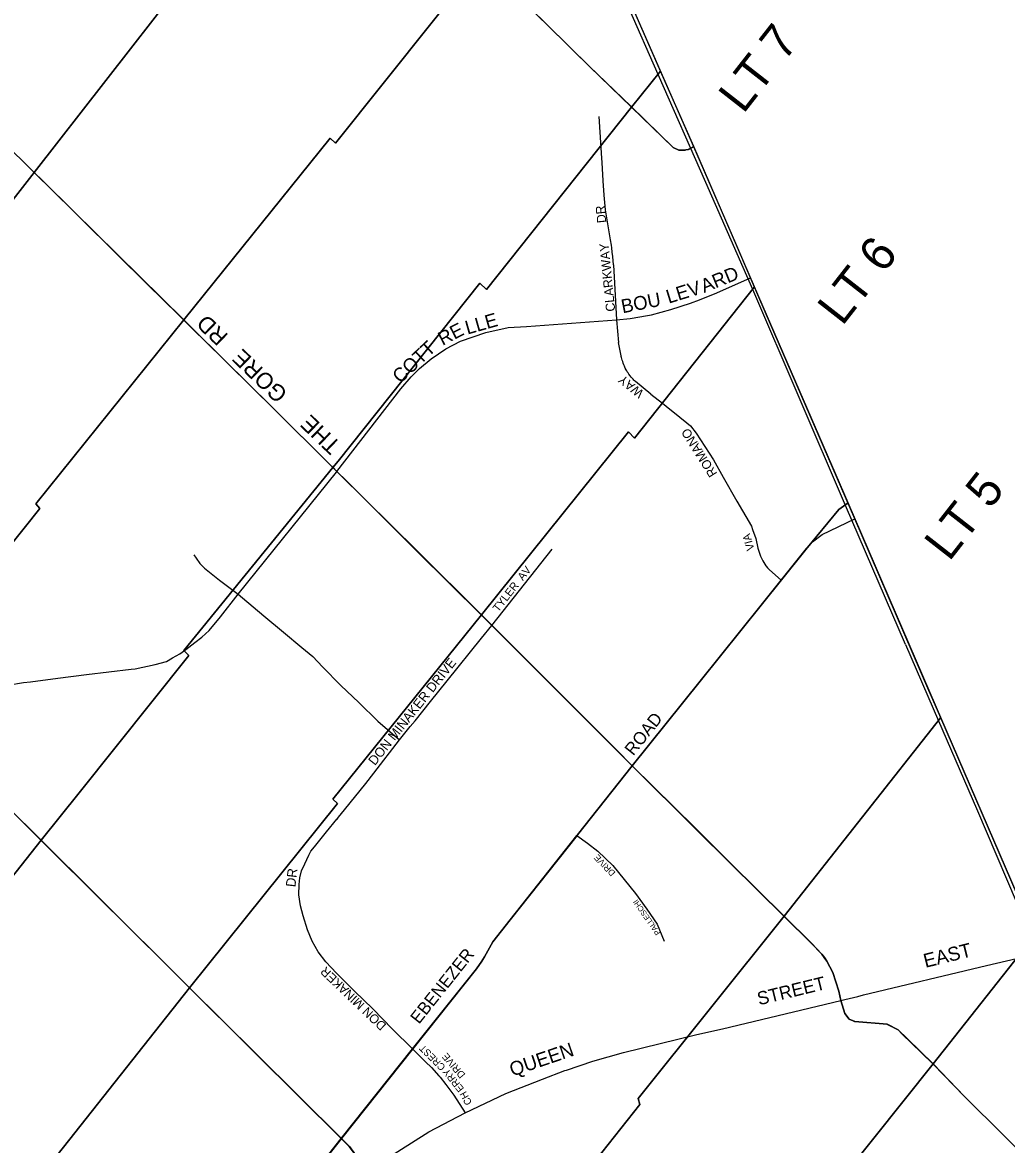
# Model space of a CAD drawing. Extents: x 589463 to 611048, y 4827729 to 4855916.
# Drawn here: x 605813 to 608674, y 4846336 to 4849598 of the extents above; entities that cross this region are included whole.
import ezdxf

# ---------------------------------------------------------------- set-up
doc = ezdxf.new("R2010")
doc.units = 0
for name, color, linetype in [('GIS_LOT_CONCESSION', 7, 'Continuous'), ('GIS_MAJOR_ARTERIAL_STREETS', 7, 'Continuous'), ('GIS_MINOR_ARTERIAL_STREETS', 7, 'Continuous'), ('GIS_MUN_BDRY', 7, 'Continuous'), ('GIS_TX_LOT_CONCESSION', 7, 'Continuous'), ('GIS_TX_MAJOR_ARTERIAL_STREETS', 7, 'Continuous'), ('GIS_TX_MINOR_ARTERIAL_STREETS', 7, 'Continuous')]:
    doc.layers.add(name, color=color, linetype=linetype)

msp = doc.modelspace()

# ---------------------------------------------------------------- linework, layer by layer
at = {"layer": 'GIS_LOT_CONCESSION'}
for points in [[(606263.4, 4850655.1), (606059.3, 4850405.1), (605909.2, 4850221.4), (605853, 4850151.5), (605636.7, 4849886.4), (605402.5, 4849599.3), (605459.7, 4849543.2), (605731.1, 4849276.7), (605754.5, 4849253.9), (605847.3, 4849162.4), (606263.8, 4849697.8), (606277.4, 4849687.9), (606705.3, 4850209.7), (606689.9, 4850224.7), (606659, 4850255.9), (606480.1, 4850436.4), (606476.6, 4850439.9)], [(606705.3, 4850209.7), (606277.4, 4849687.9), (606263.8, 4849697.8), (605847.3, 4849162.4), (605961.8, 4849049.5), (606282.5, 4848733.2), (606708, 4849261.5), (606723.2, 4849247.2), (607147, 4849778.2), (607080.2, 4849843.5), (606903.8, 4850015.8)], [(607147, 4849778.2), (607174.8, 4849751.1), (607240, 4849687.4), (607338.6, 4849591), (607402.5, 4849528.7), (607462, 4849470.6), (607583.9, 4849351.5), (607668.3, 4849456.5), (607579.7, 4849658), (607392, 4850084.9)], [(607583.9, 4849351.5), (607462, 4849470.6), (607402.5, 4849528.7), (607338.6, 4849591), (607240, 4849687.4), (607174.8, 4849751.1), (607147, 4849778.2), (606723.2, 4849247.2), (606708, 4849261.5), (606282.5, 4848733.2), (606305.3, 4848710.7), (606400.1, 4848617.3), (606537.3, 4848482), (606715.7, 4848304.7), (606731, 4848323.1), (607142.9, 4848840), (607162.3, 4848822.3)], [(605847.3, 4849162.4), (605754.5, 4849253.9), (605731.1, 4849276.7), (605459.7, 4849543.2), (605402.5, 4849599.3), (605108.4, 4849223), (604964.1, 4849033.1), (604871.6, 4848899.8), (604569.5, 4848520.9), (605006.6, 4848082.5), (605431.3, 4848612.3), (605424.7, 4848620.1)], [(607583.9, 4849351.5), (607704.7, 4849234.8), (607721.3, 4849227.2), (607739.7, 4849227.4), (607742, 4849227.9), (607749.1, 4849229.3), (607764.7, 4849237.2), (607668.3, 4849456.5)], [(607764.7, 4849237.2), (607749.1, 4849229.3), (607742, 4849227.9), (607739.7, 4849227.4), (607721.3, 4849227.2), (607704.7, 4849234.8), (607583.9, 4849351.5), (607162.3, 4848822.3), (607142.9, 4848840), (606731, 4848323.1), (606715.7, 4848304.7), (606735.3, 4848285.2), (606961.2, 4848060.7), (607147.4, 4847876.1), (607574.6, 4848408), (607592.7, 4848389.5), (607941.1, 4848829.8)], [(606282.5, 4848733.2), (605961.8, 4849049.5), (605847.3, 4849162.4), (605424.7, 4848620.1), (605431.3, 4848612.3), (605006.6, 4848082.5), (605010.1, 4848079.1), (605020.4, 4848068.7), (605437.3, 4847650.9), (605864.2, 4848185.5), (605852.6, 4848198.5)], [(607147.4, 4847876.1), (607178.4, 4847845.3), (607538.7, 4847484.2), (607585.7, 4847437.1), (607783.4, 4847683.5), (608019.2, 4847977.4), (608090.1, 4848065.7), (608186.1, 4848182.2), (608213, 4848201.7), (607941.1, 4848829.8), (607592.7, 4848389.5), (607574.6, 4848408)], [(606282.5, 4848733.2), (605852.6, 4848198.5), (605864.2, 4848185.5), (605437.3, 4847650.9), (605568.7, 4847519.1), (605769.4, 4847318.6), (605867.7, 4847220.5), (605978.2, 4847358.3), (606296.7, 4847757.9), (606282.2, 4847772.5), (606715.7, 4848304.7), (606537.3, 4848482), (606400.1, 4848617.3), (606305.3, 4848710.7)], [(607147.4, 4847876.1), (606961.2, 4848060.7), (606735.3, 4848285.2), (606715.7, 4848304.7), (606282.2, 4847772.5), (606296.7, 4847757.9), (605978.2, 4847358.3), (605867.7, 4847220.5), (606026.6, 4847062.6), (606299.4, 4846791.7), (606728.8, 4847327.5), (606715.7, 4847340.4)], [(607585.7, 4847437.1), (607769.2, 4847255.4), (607872.1, 4847153.5), (608026.9, 4847000.3), (608482.9, 4847577.1), (608470, 4847606.9), (608213, 4848201.7), (608186.1, 4848182.2), (608090.1, 4848065.7), (608019.2, 4847977.4), (607783.4, 4847683.5)], [(607585.7, 4847437.1), (607538.7, 4847484.2), (607178.4, 4847845.3), (607147.4, 4847876.1), (606715.7, 4847340.4), (606728.8, 4847327.5), (606299.4, 4846791.7), (606492.5, 4846599.8), (606740.4, 4846353.7), (606947.7, 4846614.2), (607133.6, 4846846.8), (607149, 4846869.6), (607151.7, 4846874.3), (607156.3, 4846882.2), (607180.7, 4846925.2), (607231.2, 4846989.2), (607425.5, 4847234.9), (607426.9, 4847236.6)], [(605867.7, 4847220.5), (605769.4, 4847318.6), (605568.7, 4847519.1), (605437.3, 4847650.9), (605013.4, 4847124.3), (605025.1, 4847112.5), (604603, 4846593.3), (604611.4, 4846584.7), (604673.8, 4846523.2), (604926.3, 4846274.4), (605034.2, 4846166.5)], [(608026.9, 4847000.3), (608106.7, 4846921.3), (608136.7, 4846890), (608144.2, 4846879.5), (608151.7, 4846869), (608169, 4846836.7), (608186.3, 4846782), (608192.4, 4846755), (608203.8, 4846717.3), (608216.6, 4846700.9), (608233, 4846693.3), (608327.1, 4846685.6), (608358.8, 4846669.2), (608385.8, 4846643.2), (608460.7, 4846570.3), (608756.2, 4846944.8), (608705, 4847063.6), (608482.9, 4847577.1)], [(608026.9, 4847000.3), (607872.1, 4847153.5), (607769.2, 4847255.4), (607585.7, 4847437.1), (607426.9, 4847236.6), (607425.5, 4847234.9), (607231.2, 4846989.2), (607180.7, 4846925.2), (607156.3, 4846882.2), (607151.7, 4846874.3), (607149, 4846869.6), (607133.6, 4846846.8), (606947.7, 4846614.2), (606740.4, 4846353.7), (606763.7, 4846330.1), (606789.3, 4846295.4), (607092.4, 4846009.6), (607184.4, 4845917.4), (607608.3, 4846452.1), (607602.7, 4846469.8)], [(606299.4, 4846791.7), (606026.6, 4847062.6), (605867.7, 4847220.5), (605034.2, 4846166.5), (605271.5, 4845929.3), (605274.5, 4845926.2), (605290.7, 4845909.8), (605462.8, 4845735.7)], [(608460.7, 4846570.3), (608551.8, 4846476.2), (608780.5, 4846248.8), (608891.8, 4846141.5), (609036.7, 4846322.9), (609006, 4846393), (608846.1, 4846742.1), (608777.7, 4846894.9), (608756.2, 4846944.8)], [(606740.4, 4846353.7), (606492.5, 4846599.8), (606299.4, 4846791.7), (605462.8, 4845735.7), (605634.9, 4845561.6), (605610, 4845490.1), (605703.8, 4845454.5), (605776.5, 4845416.7), (605815.8, 4845385.7), (605907.7, 4845294.7), (606529.6, 4846085.7)], [(608891.8, 4846141.5), (608780.5, 4846248.8), (608551.8, 4846476.2), (608460.7, 4846570.3), (608031.1, 4846032.4), (608039.1, 4846022.4), (607613.3, 4845489.1), (607963.6, 4845141.4), (608043.1, 4845062.4), (608473.5, 4845600.6), (608466.3, 4845608.3)], [(607184.4, 4845917.4), (607092.4, 4846009.6), (606789.3, 4846295.4), (606763.7, 4846330.1), (606740.4, 4846353.7), (606529.6, 4846085.7), (605907.7, 4845294.7), (606118, 4845085.1), (606321.4, 4844882.6), (606343.9, 4844859.7), (606764.8, 4845387.8), (606757.6, 4845393.5), (607176.8, 4845907.9)]]:
    msp.add_lwpolyline(points, close=True, dxfattribs=at)
msp.add_lwpolyline([(608031.1, 4846032.4), (608460.7, 4846570.3), (608385.8, 4846643.2), (608358.8, 4846669.2), (608327.1, 4846685.6), (608233, 4846693.3), (608216.6, 4846700.9), (608203.8, 4846717.3), (608192.4, 4846755), (608186.3, 4846782), (608169, 4846836.7), (608151.7, 4846869), (608144.2, 4846879.5), (608136.7, 4846890), (608106.7, 4846921.3), (608026.9, 4847000.3), (607602.7, 4846469.8), (607608.3, 4846452.1), (607184.4, 4845917.4)], dxfattribs=at)
at = {"layer": 'GIS_MAJOR_ARTERIAL_STREETS'}
for points in [[(607338.3, 4849590.9), (607242.2, 4849685.9)], [(607764.4, 4849237.1), (607579.4, 4849657.8)], [(607400.4, 4849530.5), (607338.3, 4849590.9)], [(607413.3, 4849518), (607400.4, 4849530.5)], [(607764.4, 4849237.1), (607748.8, 4849229.1), (607738.3, 4849227), (607721, 4849227), (607704.4, 4849234.7), (607581.3, 4849354.4), (607461.6, 4849470), (607413.3, 4849518)], [(605961.5, 4849049.3), (605872.3, 4849137.3), (605847.2, 4849162.1), (605754.2, 4849253.8)], [(607929.4, 4848856), (607886.4, 4848955.3), (607764.4, 4849237.1)], [(606206.6, 4848807.6), (606191.9, 4848822.1), (606072.4, 4848939.9), (605995.4, 4849015.9), (605961.5, 4849049.3)], [(607540.3, 4848733.4), (607580.2, 4848737.2), (607630.5, 4848746.1), (607641.9, 4848748.1), (607669.8, 4848756), (607697.7, 4848764), (607755.1, 4848782.4), (607781.3, 4848791.8), (607831.6, 4848812), (607929.4, 4848856)], [(608232.8, 4848154.9), (607972.2, 4848757.1), (607929.4, 4848856)], [(606399.7, 4848617.1), (606396.5, 4848620.3), (606305, 4848710.5), (606283.3, 4848731.9), (606206.6, 4848807.6)], [(606913.4, 4848532.7), (606942.8, 4848568.3), (606967.2, 4848592.2), (607001.8, 4848620.5), (607043.6, 4848649.7), (607086.8, 4848671.3), (607160.2, 4848696.5), (607224.7, 4848711.4), (607278.4, 4848714.2), (607540.3, 4848733.4)], [(606726.9, 4848292.5), (606715.1, 4848304.9), (606712.6, 4848307.3), (606537, 4848481.8), (606490, 4848528.1), (606399.7, 4848617.1)], [(606726.9, 4848292.5), (606913.4, 4848532.7)], [(606440.1, 4847936.2), (606725.8, 4848291.1), (606726.9, 4848292.5)], [(606960.9, 4848060.6), (606880.6, 4848140.4), (606756, 4848264.2), (606726.9, 4848292.5)], [(608459.5, 4847629.7), (608448.1, 4847656), (608232.8, 4848154.9)], [(607178.1, 4847845.2), (607148, 4847875.1), (606960.9, 4848060.6)], [(606232.1, 4847740.2), (606249.6, 4847750.9), (606270.5, 4847762.5), (606288, 4847775), (606314.9, 4847795.7), (606335.1, 4847810.8), (606356.1, 4847830.1), (606388.9, 4847869.9), (606440.1, 4847936.2)], [(607585.4, 4847436.9), (607538.4, 4847484.1), (607178.1, 4847845.2)], [(606129, 4847717.8), (606141.5, 4847719.3), (606199.5, 4847731.7), (606232.1, 4847740.2)], [(605816.8, 4847679.6), (605836.7, 4847680.8), (605916.3, 4847692.4), (606000, 4847702.6), (606129, 4847717.8)], [(605568.4, 4847518.9), (605569.2, 4847519.8), (605610.9, 4847559.4), (605647, 4847591.7), (605675.3, 4847618.2), (605696.4, 4847633.3), (605722.2, 4847650.3), (605741.7, 4847660.6), (605770.8, 4847671.2), (605816.8, 4847679.6)], [(608704.7, 4847063.4), (608482.6, 4847576.9), (608459.5, 4847629.7)], [(607771.2, 4847252), (607585.4, 4847436.9)], [(606026.3, 4847062.5), (605895.3, 4847192.5), (605866.8, 4847220.8), (605769.1, 4847318.4)], [(607871.8, 4847153.4), (607771.2, 4847252)], [(608192, 4846754.9), (608186, 4846781.9), (608168.7, 4846836.5), (608151.4, 4846868.9), (608143.9, 4846879.4), (608136.4, 4846889.9), (608106.3, 4846921.2), (607871.8, 4847153.4)], [(606492.2, 4846599.7), (606281.5, 4846809), (606081.8, 4847007.3), (606072.6, 4847016.4), (606051.7, 4847037.3), (606043.9, 4847044.9), (606040.7, 4847048.1), (606026.3, 4847062.5)], [(608615.9, 4846856.2), (608777.4, 4846894.7)], [(608192, 4846754.9), (608203.7, 4846757.7), (608241.1, 4846766.8), (608258.4, 4846771), (608615.9, 4846856.2)], [(607773.7, 4846655.6), (607848.4, 4846672.9), (608192, 4846754.9)], [(608370.7, 4846657.3), (608358.5, 4846669.1), (608326.7, 4846685.5), (608232.7, 4846693.1), (608216.2, 4846700.8), (608203.4, 4846717.2), (608192, 4846754.9)], [(607100.4, 4846427.8), (607218.7, 4846484.9), (607324.7, 4846525.9), (607390.1, 4846551.1), (607394.4, 4846552.6), (607471.4, 4846578.5), (607560, 4846603.2), (607773.7, 4846655.6)], [(608551.5, 4846476.1), (608460.4, 4846570.1), (608426, 4846603.6), (608370.7, 4846657.3)], [(606740, 4846353.5), (606492.2, 4846599.7)], [(608780.2, 4846248.7), (608551.5, 4846476.1)], [(606994.8, 4846372.6), (607100.4, 4846427.8)], [(606814.6, 4846258.8), (606814.7, 4846258.8), (606994.8, 4846372.6)], [(606789, 4846295.3), (606763.4, 4846329.9), (606740, 4846353.5)]]:
    msp.add_lwpolyline(points, dxfattribs=at)
at = {"layer": 'GIS_MINOR_ARTERIAL_STREETS'}
for points in [[(607497.1, 4849204), (607489.8, 4849324.5)], [(607497.1, 4849204), (607489.8, 4849324.5)], [(607504.4, 4849095.7), (607500.9, 4849137.5), (607498.7, 4849190.7), (607497.1, 4849204)], [(607504.4, 4849095.7), (607500.9, 4849137.5), (607498.7, 4849190.7), (607497.1, 4849204)], [(607522.6, 4848966.4), (607507.8, 4849053.8), (607504.4, 4849095.7)], [(607522.6, 4848966.4), (607507.8, 4849053.8), (607504.4, 4849095.7)], [(607530.9, 4848893.2), (607528.9, 4848917.5), (607527.9, 4848930.5), (607526.7, 4848943.4), (607525.9, 4848950.7), (607522.6, 4848966.4)], [(607530.9, 4848893.2), (607528.9, 4848917.5), (607527.9, 4848930.5), (607526.7, 4848943.4), (607525.9, 4848950.7), (607522.6, 4848966.4)], [(607530.9, 4848893.2), (607540.3, 4848733.4)], [(607530.9, 4848893.2), (607540.3, 4848733.4)], [(607540.3, 4848733.4), (607545.6, 4848667.3)], [(607540.3, 4848733.4), (607545.6, 4848667.3)], [(607639.5, 4848517.2), (607595.3, 4848554.2), (607592.6, 4848556.6), (607590.4, 4848558.7), (607588.4, 4848560.7), (607585.2, 4848564.2), (607582.8, 4848566.9), (607579.4, 4848571.2), (607576.1, 4848575.6), (607573.5, 4848579.3), (607571.4, 4848582.6), (607569.6, 4848585.6), (607568.2, 4848588.2), (607565.7, 4848592.8), (607564.1, 4848596.4), (607562.9, 4848599.1), (607561.3, 4848603.2), (607559.8, 4848607.4), (607558, 4848612.8), (607556.7, 4848616.8), (607555.8, 4848619.9), (607554.6, 4848624.5), (607554, 4848626.8), (607553.5, 4848629.1), (607545.6, 4848667.3)], [(607639.5, 4848517.2), (607595.3, 4848554.2), (607592.6, 4848556.6), (607590.4, 4848558.7), (607588.4, 4848560.7), (607585.2, 4848564.2), (607582.8, 4848566.9), (607579.4, 4848571.2), (607576.1, 4848575.6), (607573.5, 4848579.3), (607571.4, 4848582.6), (607569.6, 4848585.6), (607568.2, 4848588.2), (607565.7, 4848592.8), (607564.1, 4848596.4), (607562.9, 4848599.1), (607561.3, 4848603.2), (607559.8, 4848607.4), (607558, 4848612.8), (607556.7, 4848616.8), (607555.8, 4848619.9), (607554.6, 4848624.5), (607554, 4848626.8), (607553.5, 4848629.1), (607545.6, 4848667.3)], [(607639.5, 4848517.2), (607673.3, 4848491.2), (607695.2, 4848474.3), (607703.9, 4848467.6)], [(607639.5, 4848517.2), (607673.3, 4848491.2), (607695.2, 4848474.3), (607703.9, 4848467.6)], [(607703.9, 4848467.6), (607744.8, 4848434.4), (607754.8, 4848425.8), (607771.4, 4848404.4), (607822.4, 4848327.1), (607849.7, 4848276.4)], [(607703.9, 4848467.6), (607744.8, 4848434.4), (607754.8, 4848425.8), (607771.4, 4848404.4), (607822.4, 4848327.1), (607849.7, 4848276.4)], [(607849.7, 4848276.4), (607890.1, 4848206.7)], [(607849.7, 4848276.4), (607890.1, 4848206.7)], [(607890.1, 4848206.7), (607932.1, 4848133.7)], [(607890.1, 4848206.7), (607932.1, 4848133.7)], [(608018.9, 4847977.2), (608092.2, 4848068.6), (608109.8, 4848088.5), (608137.8, 4848109.2), (608232.8, 4848154.9)], [(608018.9, 4847977.2), (608092.2, 4848068.6), (608109.8, 4848088.5), (608137.8, 4848109.2), (608232.8, 4848154.9)], [(607932.1, 4848133.7), (607935.4, 4848124.5), (607944.7, 4848098), (607950.4, 4848070.2), (607958.4, 4848046.8), (607965.2, 4848032.7), (607973.8, 4848018.4), (607974.7, 4848017.3)], [(607932.1, 4848133.7), (607935.4, 4848124.5), (607944.7, 4848098), (607950.4, 4848070.2), (607958.4, 4848046.8), (607965.2, 4848032.7), (607973.8, 4848018.4), (607974.7, 4848017.3)], [(607178.1, 4847845.2), (607353.4, 4848066.6)], [(607178.1, 4847845.2), (607353.4, 4848066.6)], [(606311.6, 4848050.8), (606318.1, 4848040.7), (606329.3, 4848025.4), (606342.4, 4848011.9), (606385.7, 4847977.2)], [(606311.6, 4848050.8), (606318.1, 4848040.7), (606329.3, 4848025.4), (606342.4, 4848011.9), (606385.7, 4847977.2)], [(607974.7, 4848017.3), (607979.1, 4848012.6), (607984.4, 4848006.7), (608018.9, 4847977.2)], [(607974.7, 4848017.3), (607979.1, 4848012.6), (607984.4, 4848006.7), (608018.9, 4847977.2)], [(606385.7, 4847977.2), (606440.1, 4847936.2)], [(606385.7, 4847977.2), (606440.1, 4847936.2)], [(607783.1, 4847683.4), (607842, 4847756.8), (607870.4, 4847792.2), (607983.8, 4847933.5), (608018.9, 4847977.2)], [(607783.1, 4847683.4), (607842, 4847756.8), (607870.4, 4847792.2), (607983.8, 4847933.5), (608018.9, 4847977.2)], [(606440.1, 4847936.2), (606452.7, 4847925.7), (606515, 4847873.6)], [(606440.1, 4847936.2), (606452.7, 4847925.7), (606515, 4847873.6)], [(606515, 4847873.6), (606572.1, 4847825.2)], [(606515, 4847873.6), (606572.1, 4847825.2)], [(606572.1, 4847825.2), (606625.6, 4847781.2)], [(606572.1, 4847825.2), (606625.6, 4847781.2)], [(607148, 4847807.9), (607178.1, 4847845.2)], [(607148, 4847807.9), (607178.1, 4847845.2)], [(607047.9, 4847683.9), (607148, 4847807.9)], [(607047.9, 4847683.9), (607148, 4847807.9)], [(606625.6, 4847781.2), (606657.2, 4847755.1), (606685.8, 4847725.2)], [(606625.6, 4847781.2), (606657.2, 4847755.1), (606685.8, 4847725.2)], [(606685.8, 4847725.2), (606738.7, 4847670.4)], [(606685.8, 4847725.2), (606738.7, 4847670.4)], [(606738.7, 4847670.4), (606790.9, 4847620.8)], [(606738.7, 4847670.4), (606790.9, 4847620.8)], [(606999.6, 4847624.1), (607047.9, 4847683.9)], [(606999.6, 4847624.1), (607047.9, 4847683.9)], [(607585.4, 4847436.9), (607783.1, 4847683.4)], [(607585.4, 4847436.9), (607783.1, 4847683.4)], [(606790.9, 4847620.8), (606846, 4847567.3)], [(606790.9, 4847620.8), (606846, 4847567.3)], [(606909.3, 4847512.3), (606940.8, 4847551.3), (606954.4, 4847568.2), (606999.6, 4847624.1)], [(606909.3, 4847512.3), (606940.8, 4847551.3), (606954.4, 4847568.2), (606999.6, 4847624.1)], [(606846, 4847567.3), (606909.3, 4847512.3)], [(606846, 4847567.3), (606909.3, 4847512.3)], [(606811.4, 4847385.3), (606834.7, 4847415.5), (606909.3, 4847512.3)], [(606811.4, 4847385.3), (606834.7, 4847415.5), (606909.3, 4847512.3)], [(607425.2, 4847234.7), (607426.6, 4847236.5), (607585.4, 4847436.9)], [(607425.2, 4847234.7), (607426.6, 4847236.5), (607585.4, 4847436.9)], [(606727.7, 4847282.1), (606732.4, 4847287.9), (606749.5, 4847309), (606811.4, 4847385.3)], [(606727.7, 4847282.1), (606732.4, 4847287.9), (606749.5, 4847309), (606811.4, 4847385.3)], [(606697.6, 4847244.8), (606727.4, 4847281.7), (606727.7, 4847282.1)], [(606697.6, 4847244.8), (606727.4, 4847281.7), (606727.7, 4847282.1)], [(606616.6, 4847061.9), (606617.5, 4847092.1), (606619.6, 4847111.6), (606624.9, 4847131.6), (606633.9, 4847152.5), (606646, 4847177.4), (606652, 4847188.8), (606662.7, 4847201.9), (606697.6, 4847244.8)], [(606616.6, 4847061.9), (606617.5, 4847092.1), (606619.6, 4847111.6), (606624.9, 4847131.6), (606633.9, 4847152.5), (606646, 4847177.4), (606652, 4847188.8), (606662.7, 4847201.9), (606697.6, 4847244.8)], [(607180.4, 4846925.1), (607230.9, 4846989), (607425.2, 4847234.7)], [(607180.4, 4846925.1), (607230.9, 4846989), (607425.2, 4847234.7)], [(607425.2, 4847234.7), (607456.1, 4847212.2), (607485.9, 4847188.5), (607528.9, 4847146.9), (607595, 4847065.6)], [(607425.2, 4847234.7), (607456.1, 4847212.2), (607485.9, 4847188.5), (607528.9, 4847146.9), (607595, 4847065.6)], [(606725.9, 4846834.1), (606695, 4846867.1), (606672.7, 4846896.5), (606655.1, 4846927.2), (606641.8, 4846960.2), (606629.4, 4847000.8), (606621.6, 4847030.2), (606616.6, 4847061.9)], [(606725.9, 4846834.1), (606695, 4846867.1), (606672.7, 4846896.5), (606655.1, 4846927.2), (606641.8, 4846960.2), (606629.4, 4847000.8), (606621.6, 4847030.2), (606616.6, 4847061.9)], [(607595, 4847065.6), (607627.8, 4847020.2), (607657.8, 4846976.3), (607678.6, 4846927.6)], [(607595, 4847065.6), (607627.8, 4847020.2), (607657.8, 4846976.3), (607678.6, 4846927.6)], [(606947.4, 4846614), (607133.2, 4846846.7), (607148.7, 4846869.5), (607151.4, 4846874.1), (607155.9, 4846882), (607180.4, 4846925.1)], [(606947.4, 4846614), (607133.2, 4846846.7), (607148.7, 4846869.5), (607151.4, 4846874.1), (607155.9, 4846882), (607180.4, 4846925.1)], [(606778.7, 4846781.6), (606725.9, 4846834.1)], [(606778.7, 4846781.6), (606725.9, 4846834.1)], [(606831.9, 4846730.7), (606778.7, 4846781.6)], [(606831.9, 4846730.7), (606778.7, 4846781.6)], [(606889, 4846671.3), (606831.9, 4846730.7)], [(606889, 4846671.3), (606831.9, 4846730.7)], [(606947.4, 4846614), (606889, 4846671.3)], [(606947.4, 4846614), (606889, 4846671.3)], [(606740, 4846353.5), (606947.4, 4846614)], [(606740, 4846353.5), (606947.4, 4846614)], [(606947.4, 4846614), (606966.8, 4846595.4), (606985.1, 4846576.8), (607001.9, 4846559.8), (607023.5, 4846536.1)], [(606947.4, 4846614), (606966.8, 4846595.4), (606985.1, 4846576.8), (607001.9, 4846559.8), (607023.5, 4846536.1)], [(607023.5, 4846536.1), (607027.3, 4846532.3), (607044, 4846511), (607058.7, 4846491.6), (607066.9, 4846479.8), (607100.4, 4846427.8)], [(607023.5, 4846536.1), (607027.3, 4846532.3), (607044, 4846511), (607058.7, 4846491.6), (607066.9, 4846479.8), (607100.4, 4846427.8)], [(606529.3, 4846085.6), (606536.8, 4846095.1), (606740, 4846353.5)], [(606529.3, 4846085.6), (606536.8, 4846095.1), (606740, 4846353.5)]]:
    msp.add_lwpolyline(points, dxfattribs=at)
at = {"layer": 'GIS_MUN_BDRY'}
for p, q in [((607661.2, 4849446.8), (607574.9, 4849642.7)), ((607799.4, 4849132.9), (607661.2, 4849446.8)), ((607935.9, 4848822.1), (607799.4, 4849132.9)), ((608206, 4848194.1), (607935.9, 4848822.1)), ((608380.1, 4847789.6), (608206, 4848194.1)), ((608380.1, 4847789.6), (608475.5, 4847567.8)), ((608475.5, 4847567.8), (608586, 4847312.6)), ((608586, 4847312.6), (608732.8, 4846969.8))]:
    msp.add_line(p, q, dxfattribs=at)

# ---------------------------------------------------------------- texts
at = {"layer": 'GIS_TX_LOT_CONCESSION'}
for s, p in [('LT 7', (607908.6, 4849330.1)), ('LT 6', (608196.3, 4848713.4)), ('LT 5', (608506.9, 4848028.7))]:
    msp.add_text(s, height=100, rotation=52, dxfattribs=at).set_placement(p)
at = {"layer": 'GIS_TX_MAJOR_ARTERIAL_STREETS'}
for s, height, rotation, p in [('ARD', 40, 22.2607, (607794.8, 4848811.3)), ('LEV', 40, 17.0776, (607691.6, 4848780.5)), ('BOU', 40, 11.0742, (607557.8, 4848752.5)), ('THE     GORE   RD', 47.498, 136.0324, (606742, 4848372.8)), ('LLE', 40, 15.7985, (607106.6, 4848690.6)), ('RE', 40, 27.4593, (607034.4, 4848657.7)), ('COTT', 40, 43.308, (606911.7, 4848547)), (' EAST', 40.5, 13.9535, (608423.3, 4846845.9)), ('STREET', 38.27, 13.632, (607954.2, 4846740.7)), ('QUEEN ', 40.5, 18.7615, (607237.3, 4846533.5))]:
    msp.add_text(s, height=height, rotation=rotation, dxfattribs=at).set_placement(p)
at = {"layer": 'GIS_TX_MINOR_ARTERIAL_STREETS'}
for s, height, rotation, p in [('CLARKWAY      DR', 26.571, 95.7616, (607536.5, 4848759)), ('WAY', 26.44, 140.7302, (607621.6, 4848524.3)), ('ROMANO', 26.44, 122.224, (607833.9, 4848286.9)), ('VIA', 22.99, 105.6119, (607941.1, 4848066.3)), ('TYLER  AV', 22.99, 51.8676, (607196.5, 4847882.6)), ('DON MINAKER DRIVE', 27.588, 51.5781, (606837.8, 4847436.2)), ('                  ROAD', 36.188, 51.4669, (607438.1, 4847275.1)), ('DRIVE', 18.47, 133.7804, (607538.2, 4847126.8)), ('DR', 28.24, 83.5925, (606606.7, 4847083.4)), ('PALLESCHI', 15.83, 124.814, (607668.7, 4846951.5)), ('EBENEZER', 36.19, 51.4669, (606966, 4846684.3)), ('DON MINAKER ', 26.209, 136.1587, (606873.1, 4846684.1)), ('CREST', 20.43, 134.883, (607044.7, 4846562.8)), ('DRIVE', 20.85, 130.3693, (607102, 4846539.6)), ('ERRY', 20.85, 128.5036, (607098, 4846498.8)), ('CH', 20.85, 118.3956, (607120.9, 4846457.4))]:
    msp.add_text(s, height=height, rotation=rotation, dxfattribs=at).set_placement(p)

doc.saveas('drawing.dxf')
